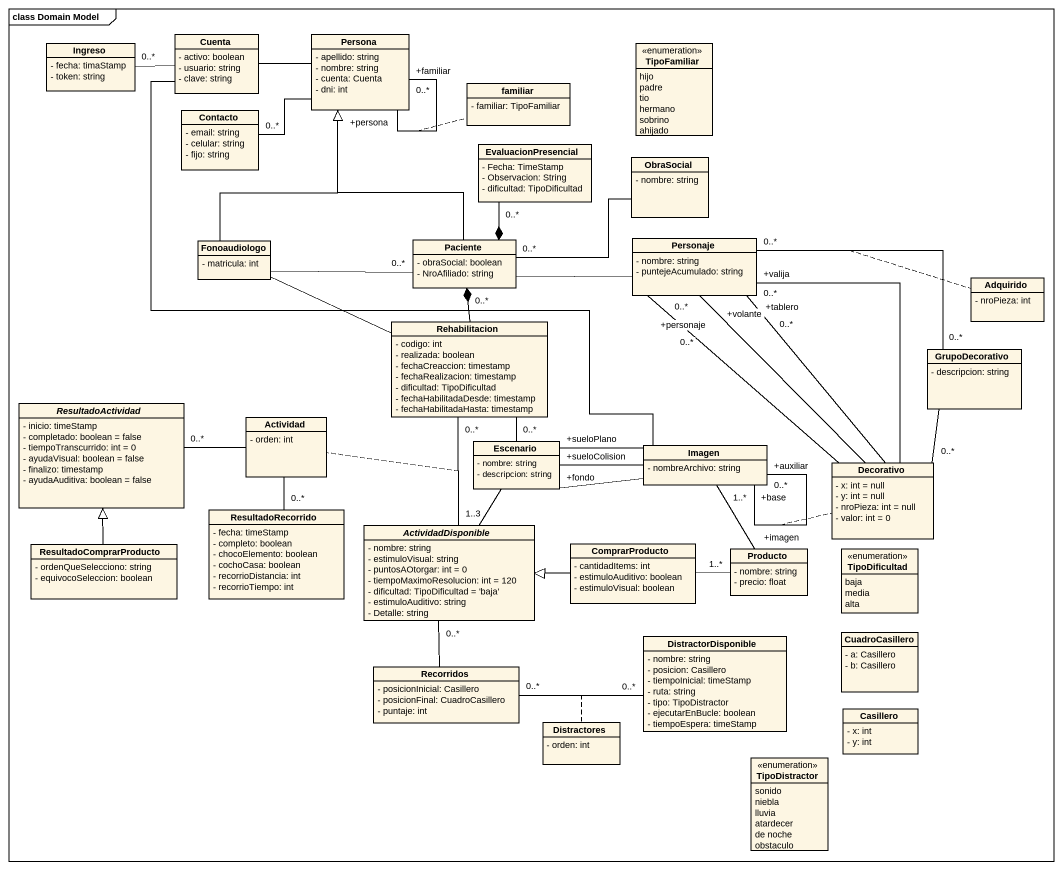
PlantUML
@startuml
mainframe class Domain Model
hide circle
hide empty members
skinparam classAttributeIconSize 0
class Ingreso {
  - fecha: timaStamp
  - token: string
}
class Cuenta {
  - activo: boolean
  - usuario: string
  - clave: string
}
class Persona {
  - apellido: string
  - nombre: string
  - cuenta: Cuenta
  - dni: int
}
enum TipoFamiliar {
  hijo
  padre
  tio
  hermano
  sobrino
  ahijado
}
class familiar {
  - familiar: TipoFamiliar
}
class Contacto {
  - email: string
  - celular: string
  - fijo: string
}
class EvaluacionPresencial {
  - Fecha: TimeStamp
  - Observacion: String
  - dificultad: TipoDificultad
}
class ObraSocial {
  - nombre: string
}
class Personaje {
  - nombre: string
  - puntejeAcumulado: string
}
class Fonoaudiologo {
  - matricula: int
}
class Paciente {
  - obraSocial: boolean
  - NroAfiliado: string
}
class Adquirido {
  - nroPieza: int
}
class Rehabilitacion {
  - codigo: int
  - realizada: boolean
  - fechaCreaccion: timestamp
  - fechaRealizacion: timestamp
  - dificultad: TipoDificultad
  - fechaHabilitadaDesde: timestamp
  - fechaHabilitadaHasta: timestamp
}
class GrupoDecorativo {
  - descripcion: string
}
abstract class ResultadoActividad {
  - inicio: timeStamp
  - completado: boolean = false
  - tiempoTranscurrido: int = 0
  - ayudaVisual: boolean = false
  - finalizo: timestamp
  - ayudaAuditiva: boolean = false
}
class Actividad {
  - orden: int
}
class Escenario {
  - nombre: string
  - descripcion: string
}
class Imagen {
  - nombreArchivo: string
}
class Decorativo {
  - x: int = null
  - y: int = null
  - nroPieza: int = null
  - valor: int = 0
}
class ResultadoRecorrido {
  - fecha: timeStamp
  - completo: boolean
  - chocoElemento: boolean
  - cochoCasa: boolean
  - recorrioDistancia: int
  - recorrioTiempo: int
}
class ResultadoComprarProducto {
  - ordenQueSelecciono: string
  - equivocoSeleccion: boolean
}
abstract class ActividadDisponible {
  - nombre: string
  - estimuloVisual: string
  - puntosAOtorgar: int = 0
  - tiempoMaximoResolucion: int = 120
  - dificultad: TipoDificultad = 'baja'
  - estimuloAuditivo: string
  - Detalle: string
}
class ComprarProducto {
  - cantidadItems: int
  - estimuloAuditivo: boolean
  - estimuloVisual: boolean
}
class Producto {
  - nombre: string
  - precio: float
}
enum TipoDificultad {
  baja
  media
  alta
}
class DistractorDisponible {
  - nombre: string
  - posicion: Casillero
  - tiempoInicial: timeStamp
  - ruta: string
  - tipo: TipoDistractor
  - ejecutarEnBucle: boolean
  - tiempoEspera: timeStamp
}
class CuadroCasillero {
  - a: Casillero
  - b: Casillero
}
class Recorridos {
  - posicionInicial: Casillero
  - posicionFinal: CuadroCasillero
  - puntaje: int
}
class Distractores {
  - orden: int
}
class Casillero {
  - x: int
  - y: int
}
enum TipoDistractor {
  sonido
  niebla
  lluvia
  atardecer
  de noche
  obstaculo
}
Ingreso "0..*" -right- Cuenta
Cuenta -- Imagen
Persona -left- Cuenta
Persona "+persona" -- "+familiar\n0..*" Persona
(Persona, Persona) .. familiar
Contacto "0..*" -right- Persona
EvaluacionPresencial "0..*" --* Paciente
Personaje "0..*" -right- "0..*" GrupoDecorativo
(Personaje, GrupoDecorativo) .. Adquirido
Personaje "+valija\n0..*" -- Decorativo
Personaje "+volante\n0..*" -- Decorativo
Personaje "+tablero\n0..*" -- Decorativo
Personaje "+personaje\n0..*" -- Decorativo
Fonoaudiologo -up-|> Persona
Fonoaudiologo -right- "0..*" Paciente
Paciente -up-|> Persona
Paciente "0..*" -right- ObraSocial
Paciente -right- Personaje
Rehabilitacion -left- Fonoaudiologo
Rehabilitacion -up-* "0..*" Paciente
Rehabilitacion "0..*" -- Escenario
ResultadoActividad "0..*" -right- Actividad
Imagen -left- "+sueloPlano" Escenario
Imagen -left- "+fondo" Escenario
Imagen -left- "+sueloColision" Escenario
Imagen "+base\n1..*" -- "+auxiliar\n0..*" Imagen
(Imagen, Imagen) .. Decorativo
Decorativo "0..*" -up- GrupoDecorativo
ResultadoRecorrido "0..*" -up- Actividad
ResultadoComprarProducto -up-|> ResultadoActividad
ActividadDisponible "1..3" -up- "0..*" Rehabilitacion
(ActividadDisponible, Rehabilitacion) .. Actividad
ActividadDisponible -up- Escenario
ComprarProducto -left-|> ActividadDisponible
Producto "+imagen" -up- Imagen
Producto "1..*" -left- ComprarProducto
Recorridos -up- "0..*" ActividadDisponible
Recorridos "0..*" -right- "0..*" DistractorDisponible
(Recorridos, DistractorDisponible) .. Distractores
@enduml
